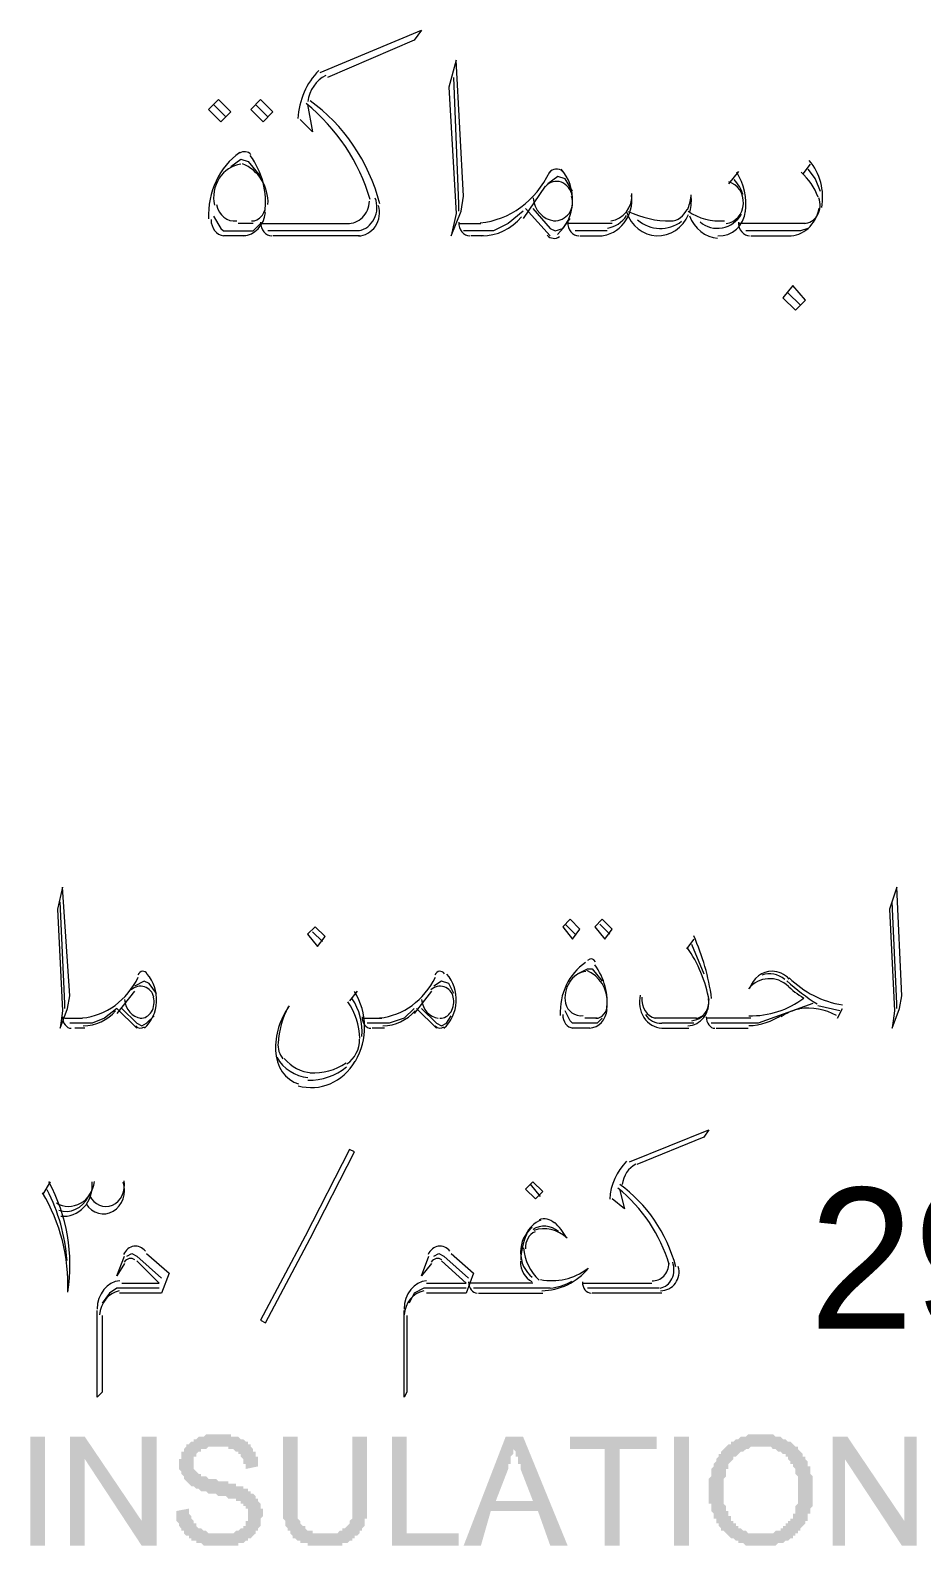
# Model space of a CAD drawing. Header units: inches. Extents: x -351 to 2582, y -266 to 144.
# Drawn here: x 232.289 to 232.91, y -50.674 to -49.619 of the extents above; entities that cross this region are included whole.
import ezdxf

# ---------------------------------------------------------------- set-up
doc = ezdxf.new("R2010")
doc.units = ezdxf.units.IN
doc.header["$MEASUREMENT"] = 0
doc.layers.add('PDF2_Geometry', color=7, linetype='Continuous')
doc.layers.add('WALL', color=7, linetype='Continuous')
doc.styles.add('XARAB', font='XARB.SHX', dxfattribs={"height": 0.2})

# ---------------------------------------------------------------- blocks, each defined once
blk = doc.blocks.new('A$C5888202B')
at = {"layer": 'PDF2_Geometry', "lineweight": -3}
for points in [[(2.0789, -2.5278), (2.0789, -2.4464), (2.09, -2.4464), (2.1325, -2.5093), (2.1325, -2.4464), (2.1436, -2.4464), (2.1436, -2.5278), (2.1325, -2.5278), (2.09, -2.4631), (2.09, -2.5278)], [(2.1584, -2.5019), (2.1677, -2.5001), (2.1677, -2.5019), (2.1677, -2.5038), (2.1695, -2.5056), (2.1695, -2.5075), (2.1714, -2.5093), (2.1714, -2.5112), (2.1732, -2.5112), (2.1732, -2.513), (2.1751, -2.5149), (2.1769, -2.5149), (2.1788, -2.5167), (2.1806, -2.5167), (2.1824, -2.5186), (2.1843, -2.5186), (2.1861, -2.5186), (2.188, -2.5186), (2.1898, -2.5186), (2.1917, -2.5186), (2.1935, -2.5186), (2.1954, -2.5186), (2.1972, -2.5186), (2.1991, -2.5186), (2.2009, -2.5186), (2.2028, -2.5167), (2.2046, -2.5167), (2.2065, -2.5149), (2.2083, -2.5149), (2.2083, -2.513), (2.2102, -2.513), (2.2102, -2.5112), (2.2102, -2.5093), (2.212, -2.5093), (2.212, -2.5075), (2.212, -2.5056), (2.212, -2.5038), (2.212, -2.5019), (2.212, -2.5001), (2.2102, -2.5001), (2.2102, -2.4982), (2.2083, -2.4982), (2.2083, -2.4964), (2.2065, -2.4964), (2.2065, -2.4945), (2.2046, -2.4945), (2.2028, -2.4945), (2.2028, -2.4927), (2.2009, -2.4927), (2.1991, -2.4927), (2.1972, -2.4927), (2.1954, -2.4908), (2.1935, -2.4908), (2.1917, -2.4908), (2.1898, -2.4908), (2.188, -2.489), (2.1861, -2.489), (2.1843, -2.489), (2.1824, -2.489), (2.1806, -2.4871), (2.1788, -2.4871), (2.1769, -2.4871), (2.1751, -2.4853), (2.1732, -2.4853), (2.1714, -2.4834), (2.1695, -2.4834), (2.1677, -2.4816), (2.1658, -2.4797), (2.164, -2.4779), (2.164, -2.476), (2.1621, -2.4742), (2.1621, -2.4723), (2.1603, -2.4705), (2.1603, -2.4686), (2.1603, -2.4668), (2.1603, -2.4649), (2.1603, -2.4631), (2.1621, -2.4631), (2.1621, -2.4612), (2.1621, -2.4594), (2.1621, -2.4575), (2.164, -2.4575), (2.164, -2.4557), (2.1658, -2.4538), (2.1658, -2.452), (2.1677, -2.452), (2.1695, -2.4501), (2.1714, -2.4501), (2.1714, -2.4483), (2.1732, -2.4483), (2.1751, -2.4464), (2.1769, -2.4464), (2.1788, -2.4464), (2.1806, -2.4446), (2.1824, -2.4446), (2.1843, -2.4446), (2.1861, -2.4446), (2.188, -2.4446), (2.1898, -2.4446), (2.1917, -2.4446), (2.1935, -2.4446), (2.1954, -2.4446), (2.1972, -2.4446), (2.1991, -2.4446), (2.1991, -2.4464), (2.2009, -2.4464), (2.2028, -2.4464), (2.2046, -2.4464), (2.2065, -2.4483), (2.2083, -2.4483), (2.2102, -2.4501), (2.212, -2.4501), (2.212, -2.452), (2.2139, -2.452), (2.2139, -2.4538), (2.2157, -2.4557), (2.2157, -2.4575), (2.2176, -2.4575), (2.2176, -2.4594), (2.2176, -2.4612), (2.2194, -2.4612), (2.2194, -2.4631), (2.2194, -2.4649), (2.2194, -2.4668), (2.2194, -2.4686), (2.2102, -2.4705), (2.2102, -2.4686), (2.2102, -2.4668), (2.2083, -2.4668), (2.2083, -2.4649), (2.2083, -2.4631), (2.2065, -2.4612), (2.2065, -2.4594), (2.2046, -2.4594), (2.2046, -2.4575), (2.2028, -2.4575), (2.2009, -2.4557), (2.1991, -2.4557), (2.1972, -2.4557), (2.1972, -2.4538), (2.1954, -2.4538), (2.1935, -2.4538), (2.1917, -2.4538), (2.1898, -2.4538), (2.188, -2.4538), (2.1861, -2.4538), (2.1843, -2.4538), (2.1824, -2.4538), (2.1806, -2.4557), (2.1788, -2.4557), (2.1769, -2.4557), (2.1769, -2.4575), (2.1751, -2.4575), (2.1732, -2.4594), (2.1732, -2.4612), (2.1714, -2.4612), (2.1714, -2.4631), (2.1714, -2.4649), (2.1714, -2.4668), (2.1714, -2.4686), (2.1714, -2.4705), (2.1732, -2.4723), (2.1751, -2.4742), (2.1769, -2.4742), (2.1769, -2.476), (2.1788, -2.476), (2.1806, -2.476), (2.1824, -2.4779), (2.1843, -2.4779), (2.1861, -2.4779), (2.188, -2.4779), (2.1898, -2.4797), (2.1917, -2.4797), (2.1935, -2.4797), (2.1954, -2.4797), (2.1972, -2.4797), (2.1972, -2.4816), (2.1991, -2.4816), (2.2009, -2.4816), (2.2028, -2.4816), (2.2028, -2.4834), (2.2046, -2.4834), (2.2065, -2.4834), (2.2083, -2.4834), (2.2083, -2.4853), (2.2102, -2.4853), (2.212, -2.4853), (2.212, -2.4871), (2.2139, -2.4871), (2.2139, -2.489), (2.2157, -2.489), (2.2176, -2.4908), (2.2176, -2.4927), (2.2194, -2.4927), (2.2194, -2.4945), (2.2213, -2.4964), (2.2213, -2.4982), (2.2213, -2.5001), (2.2231, -2.5001), (2.2231, -2.5019), (2.2231, -2.5038), (2.2231, -2.5056), (2.2213, -2.5075), (2.2213, -2.5093), (2.2213, -2.5112), (2.2213, -2.513), (2.2194, -2.5149), (2.2194, -2.5167), (2.2176, -2.5167), (2.2176, -2.5186), (2.2157, -2.5204), (2.2139, -2.5223), (2.212, -2.5223), (2.212, -2.5241), (2.2102, -2.5241), (2.2083, -2.5259), (2.2065, -2.5259), (2.2046, -2.5259), (2.2046, -2.5278), (2.2028, -2.5278), (2.2009, -2.5278), (2.1991, -2.5278), (2.1972, -2.5278), (2.1954, -2.5278), (2.1935, -2.5278), (2.1917, -2.5278), (2.1898, -2.5278), (2.188, -2.5278), (2.1861, -2.5278), (2.1843, -2.5278), (2.1824, -2.5278), (2.1806, -2.5278), (2.1788, -2.5278), (2.1769, -2.5259), (2.1751, -2.5259), (2.1732, -2.5259), (2.1732, -2.5241), (2.1714, -2.5241), (2.1695, -2.5241), (2.1695, -2.5223), (2.1677, -2.5223), (2.1677, -2.5204), (2.1658, -2.5204), (2.164, -2.5186), (2.164, -2.5167), (2.1621, -2.5167), (2.1621, -2.5149), (2.1603, -2.513), (2.1603, -2.5112), (2.1584, -2.5093), (2.1584, -2.5075), (2.1584, -2.5056), (2.1584, -2.5038), (2.1584, -2.5019)], [(2.2897, -2.4464), (2.3008, -2.4464), (2.3008, -2.4927), (2.3008, -2.4945), (2.3008, -2.4964), (2.3008, -2.4982), (2.3008, -2.5001), (2.3008, -2.5019), (2.3008, -2.5038), (2.3008, -2.5056), (2.3008, -2.5075), (2.2989, -2.5075), (2.2989, -2.5093), (2.2989, -2.5112), (2.2989, -2.513), (2.2971, -2.5149), (2.2971, -2.5167), (2.2952, -2.5167), (2.2952, -2.5186), (2.2934, -2.5204), (2.2915, -2.5204), (2.2915, -2.5223), (2.2897, -2.5223), (2.2897, -2.5241), (2.2878, -2.5241), (2.286, -2.5259), (2.2841, -2.5259), (2.2823, -2.5259), (2.2823, -2.5278), (2.2804, -2.5278), (2.2786, -2.5278), (2.2767, -2.5278), (2.2749, -2.5278), (2.273, -2.5278), (2.2712, -2.5278), (2.2694, -2.5278), (2.2675, -2.5278), (2.2657, -2.5278), (2.2638, -2.5278), (2.262, -2.5278), (2.2601, -2.5278), (2.2583, -2.5278), (2.2564, -2.5278), (2.2564, -2.5259), (2.2546, -2.5259), (2.2527, -2.5259), (2.2509, -2.5259), (2.2509, -2.5241), (2.249, -2.5241), (2.2472, -2.5223), (2.2453, -2.5223), (2.2453, -2.5204), (2.2435, -2.5186), (2.2435, -2.5167), (2.2416, -2.5167), (2.2416, -2.5149), (2.2398, -2.513), (2.2398, -2.5112), (2.2398, -2.5093), (2.2379, -2.5075), (2.2379, -2.5056), (2.2379, -2.5038), (2.2379, -2.5019), (2.2379, -2.5001), (2.2379, -2.4982), (2.2379, -2.4964), (2.2379, -2.4945), (2.2379, -2.4927), (2.2379, -2.4464), (2.249, -2.4464), (2.249, -2.4927), (2.249, -2.4945), (2.249, -2.4964), (2.249, -2.4982), (2.249, -2.5001), (2.249, -2.5019), (2.249, -2.5038), (2.249, -2.5056), (2.249, -2.5075), (2.2509, -2.5093), (2.2509, -2.5112), (2.2527, -2.513), (2.2546, -2.513), (2.2546, -2.5149), (2.2564, -2.5167), (2.2583, -2.5167), (2.2601, -2.5167), (2.2601, -2.5186), (2.262, -2.5186), (2.2638, -2.5186), (2.2657, -2.5186), (2.2675, -2.5186), (2.2694, -2.5186), (2.2712, -2.5186), (2.273, -2.5186), (2.2749, -2.5186), (2.2767, -2.5186), (2.2786, -2.5186), (2.2804, -2.5167), (2.2823, -2.5167), (2.2823, -2.5149), (2.2841, -2.5149), (2.286, -2.513), (2.2878, -2.5112), (2.2878, -2.5093), (2.2897, -2.5075), (2.2897, -2.5056), (2.2897, -2.5038), (2.2897, -2.5019), (2.2897, -2.5001), (2.2897, -2.4982), (2.2897, -2.4964), (2.2897, -2.4945), (2.2897, -2.4927)], [(2.3193, -2.5278), (2.3193, -2.4464), (2.3304, -2.4464), (2.3304, -2.5186), (2.3692, -2.5186), (2.3692, -2.5278)], [(2.4783, -2.5278), (2.4783, -2.4557), (2.4524, -2.4557), (2.4524, -2.4464), (2.5171, -2.4464), (2.5171, -2.4557), (2.4894, -2.4557), (2.4894, -2.5278)], [(2.6484, -2.5278), (2.6484, -2.4464), (2.6595, -2.4464), (2.702, -2.5093), (2.702, -2.4464), (2.7113, -2.4464), (2.7113, -2.5278), (2.7002, -2.5278), (2.6576, -2.4631), (2.6576, -2.5278)]]:
    blk.add_hatch(color=256, dxfattribs=at).paths.add_polyline_path(points)
h = blk.add_hatch(color=256, dxfattribs=at)
h.paths.add_polyline_path([(2.3729, -2.5278), (2.4043, -2.4464), (2.4173, -2.4464), (2.4506, -2.5278), (2.4376, -2.5278), (2.4284, -2.5019), (2.3932, -2.5019), (2.3858, -2.5278)], flags=0)
h.paths.add_polyline_path([(2.3969, -2.4945), (2.4247, -2.4945), (2.4154, -2.4705), (2.4154, -2.4686), (2.4154, -2.4668), (2.4136, -2.4668), (2.4136, -2.4649), (2.4136, -2.4631), (2.4136, -2.4612), (2.4117, -2.4612), (2.4117, -2.4594), (2.4117, -2.4575), (2.4099, -2.4557), (2.4099, -2.4538), (2.4099, -2.4557), (2.4099, -2.4575), (2.4099, -2.4594), (2.408, -2.4612), (2.408, -2.4631), (2.408, -2.4649), (2.408, -2.4668), (2.4062, -2.4668), (2.4062, -2.4686), (2.4062, -2.4705)], flags=0)
h = blk.add_hatch(color=256, dxfattribs=at)
h.paths.add_polyline_path([(2.5559, -2.4871), (2.5559, -2.4853), (2.5559, -2.4834), (2.5559, -2.4816), (2.5559, -2.4797), (2.5559, -2.4779), (2.5578, -2.476), (2.5578, -2.4742), (2.5578, -2.4723), (2.5578, -2.4705), (2.5596, -2.4686), (2.5596, -2.4668), (2.5615, -2.4649), (2.5615, -2.4631), (2.5633, -2.4612), (2.5633, -2.4594), (2.5652, -2.4594), (2.5652, -2.4575), (2.567, -2.4557), (2.5689, -2.4538), (2.5707, -2.452), (2.5726, -2.452), (2.5726, -2.4501), (2.5744, -2.4501), (2.5763, -2.4483), (2.5781, -2.4483), (2.58, -2.4464), (2.5818, -2.4464), (2.5837, -2.4464), (2.5855, -2.4446), (2.5874, -2.4446), (2.5892, -2.4446), (2.5911, -2.4446), (2.5929, -2.4446), (2.5948, -2.4446), (2.5966, -2.4446), (2.5985, -2.4446), (2.6003, -2.4446), (2.6022, -2.4446), (2.604, -2.4446), (2.6059, -2.4464), (2.6077, -2.4464), (2.6096, -2.4464), (2.6114, -2.4483), (2.6133, -2.4483), (2.6151, -2.4501), (2.617, -2.4501), (2.6188, -2.452), (2.6207, -2.4538), (2.6225, -2.4538), (2.6225, -2.4557), (2.6244, -2.4575), (2.6262, -2.4594), (2.6262, -2.4612), (2.6281, -2.4612), (2.6281, -2.4631), (2.6299, -2.4649), (2.6299, -2.4668), (2.6299, -2.4686), (2.6318, -2.4686), (2.6318, -2.4705), (2.6318, -2.4723), (2.6318, -2.4742), (2.6336, -2.476), (2.6336, -2.4779), (2.6336, -2.4797), (2.6336, -2.4816), (2.6336, -2.4834), (2.6336, -2.4853), (2.6336, -2.4871), (2.6336, -2.489), (2.6336, -2.4908), (2.6336, -2.4927), (2.6336, -2.4945), (2.6336, -2.4964), (2.6336, -2.4982), (2.6318, -2.5001), (2.6318, -2.5019), (2.6318, -2.5038), (2.6299, -2.5038), (2.6299, -2.5056), (2.6299, -2.5075), (2.6299, -2.5093), (2.6281, -2.5093), (2.6281, -2.5112), (2.6262, -2.513), (2.6244, -2.5149), (2.6244, -2.5167), (2.6225, -2.5167), (2.6225, -2.5186), (2.6207, -2.5186), (2.6207, -2.5204), (2.6188, -2.5204), (2.6188, -2.5223), (2.617, -2.5223), (2.6151, -2.5241), (2.6133, -2.5241), (2.6114, -2.5259), (2.6096, -2.5259), (2.6077, -2.5259), (2.6059, -2.5278), (2.604, -2.5278), (2.6022, -2.5278), (2.6003, -2.5278), (2.5985, -2.5278), (2.5966, -2.5278), (2.5948, -2.5278), (2.5929, -2.5278), (2.5911, -2.5278), (2.5892, -2.5278), (2.5874, -2.5278), (2.5855, -2.5278), (2.5837, -2.5278), (2.5818, -2.5259), (2.58, -2.5259), (2.5781, -2.5259), (2.5781, -2.5241), (2.5763, -2.5241), (2.5744, -2.5223), (2.5726, -2.5223), (2.5707, -2.5204), (2.5689, -2.5186), (2.567, -2.5167), (2.5652, -2.5167), (2.5652, -2.5149), (2.5633, -2.513), (2.5633, -2.5112), (2.5615, -2.5112), (2.5615, -2.5093), (2.5615, -2.5075), (2.5596, -2.5075), (2.5596, -2.5056), (2.5596, -2.5038), (2.5578, -2.5019), (2.5578, -2.5001), (2.5578, -2.4982), (2.5578, -2.4964), (2.5559, -2.4964), (2.5559, -2.4945), (2.5559, -2.4927), (2.5559, -2.4908), (2.5559, -2.489)], flags=0)
h.paths.add_polyline_path([(2.567, -2.4871), (2.567, -2.489), (2.567, -2.4908), (2.567, -2.4927), (2.567, -2.4945), (2.567, -2.4964), (2.5689, -2.4982), (2.5689, -2.5001), (2.5689, -2.5019), (2.5707, -2.5019), (2.5707, -2.5038), (2.5707, -2.5056), (2.5726, -2.5056), (2.5726, -2.5075), (2.5726, -2.5093), (2.5744, -2.5093), (2.5744, -2.5112), (2.5763, -2.5112), (2.5763, -2.513), (2.5781, -2.513), (2.5781, -2.5149), (2.58, -2.5149), (2.5818, -2.5167), (2.5837, -2.5167), (2.5855, -2.5186), (2.5874, -2.5186), (2.5892, -2.5186), (2.5911, -2.5186), (2.5929, -2.5186), (2.5948, -2.5186), (2.5966, -2.5186), (2.5985, -2.5186), (2.6003, -2.5186), (2.6022, -2.5186), (2.604, -2.5186), (2.6059, -2.5167), (2.6077, -2.5167), (2.6096, -2.5167), (2.6096, -2.5149), (2.6114, -2.5149), (2.6114, -2.513), (2.6133, -2.513), (2.6133, -2.5112), (2.6151, -2.5112), (2.6151, -2.5093), (2.617, -2.5093), (2.617, -2.5075), (2.6188, -2.5075), (2.6188, -2.5056), (2.6188, -2.5038), (2.6207, -2.5038), (2.6207, -2.5019), (2.6207, -2.5001), (2.6207, -2.4982), (2.6225, -2.4964), (2.6225, -2.4945), (2.6225, -2.4927), (2.6225, -2.4908), (2.6225, -2.489), (2.6225, -2.4871), (2.6225, -2.4853), (2.6225, -2.4834), (2.6225, -2.4816), (2.6225, -2.4797), (2.6225, -2.4779), (2.6225, -2.476), (2.6207, -2.4742), (2.6207, -2.4723), (2.6207, -2.4705), (2.6188, -2.4686), (2.6188, -2.4668), (2.617, -2.4668), (2.617, -2.4649), (2.6151, -2.4631), (2.6151, -2.4612), (2.6133, -2.4612), (2.6133, -2.4594), (2.6114, -2.4594), (2.6096, -2.4575), (2.6077, -2.4575), (2.6059, -2.4557), (2.604, -2.4557), (2.6022, -2.4538), (2.6003, -2.4538), (2.5985, -2.4538), (2.5966, -2.4538), (2.5948, -2.4538), (2.5929, -2.4538), (2.5911, -2.4538), (2.5892, -2.4538), (2.5874, -2.4538), (2.5855, -2.4557), (2.5837, -2.4557), (2.5818, -2.4575), (2.58, -2.4575), (2.5781, -2.4594), (2.5763, -2.4612), (2.5744, -2.4612), (2.5744, -2.4631), (2.5726, -2.4649), (2.5707, -2.4668), (2.5707, -2.4686), (2.5707, -2.4705), (2.5689, -2.4705), (2.5689, -2.4723), (2.5689, -2.4742), (2.5689, -2.476), (2.567, -2.4779), (2.567, -2.4797), (2.567, -2.4816), (2.567, -2.4834), (2.567, -2.4853), (2.567, -2.4871)], flags=0)
at = {"layer": 'PDF2_Geometry', "lineweight": 18}
for p, q in [((2.2657, -1.4277), (2.3415, -1.3962)), ((2.3415, -1.3962), (2.3359, -1.4036)), ((2.3359, -1.4036), (2.2712, -1.4314)), ((2.3673, -1.4184), (2.3618, -1.4387)), ((2.3729, -1.5201), (2.3673, -1.4184)), ((2.3692, -1.5257), (2.3655, -1.4314)), ((2.1898, -1.448), (2.1824, -1.4554)), ((2.1991, -1.4572), (2.1898, -1.448)), ((2.2213, -1.448), (2.2139, -1.4554)), ((2.2305, -1.4572), (2.2213, -1.448)), ((2.3618, -1.4387), (2.3673, -1.533)), ((2.1824, -1.4554), (2.1917, -1.4646)), ((2.1954, -1.4609), (2.1861, -1.4517)), ((2.1917, -1.4646), (2.1991, -1.4572)), ((2.2139, -1.4554), (2.2231, -1.4646)), ((2.2268, -1.4609), (2.2176, -1.4517)), ((2.2231, -1.4646), (2.2305, -1.4572)), ((2.2564, -1.4517), (2.2601, -1.472)), ((2.2601, -1.472), (2.2509, -1.4628)), ((2.1991, -1.4979), (2.2065, -1.4924)), ((2.2065, -1.4924), (2.212, -1.4942)), ((2.212, -1.4942), (2.2213, -1.5053)), ((2.5781, -1.5016), (2.5707, -1.5109)), ((2.6318, -1.4961), (2.6262, -1.5035)), ((2.6299, -1.4998), (2.6354, -1.5072)), ((2.4339, -1.5127), (2.4173, -1.5367)), ((2.4432, -1.5053), (2.4358, -1.5109)), ((2.4487, -1.5072), (2.4432, -1.5053)), ((2.4542, -1.5164), (2.4487, -1.5072)), ((2.6354, -1.5072), (2.6391, -1.5164)), ((2.3692, -1.5312), (2.3692, -1.5257)), ((2.371, -1.5312), (2.3729, -1.5201)), ((2.1861, -1.5349), (2.1917, -1.5441)), ((2.3636, -1.5497), (2.371, -1.5312)), ((2.3673, -1.533), (2.3636, -1.5497)), ((2.4173, -1.5312), (2.4062, -1.5404)), ((2.4376, -1.5497), (2.4191, -1.5293)), ((2.4247, -1.5293), (2.4376, -1.5441)), ((2.4469, -1.5441), (2.4524, -1.5367)), ((2.1917, -1.5441), (2.1935, -1.546)), ((2.1935, -1.546), (2.2157, -1.546)), ((2.2102, -1.5497), (2.1935, -1.5497)), ((2.2157, -1.5404), (2.2046, -1.5404)), ((2.2157, -1.546), (2.2213, -1.5404)), ((2.2213, -1.5404), (2.2878, -1.5404)), ((2.2952, -1.546), (2.2268, -1.546)), ((2.2952, -1.5497), (2.2305, -1.5497)), ((2.3692, -1.5404), (2.3858, -1.5404)), ((2.3951, -1.546), (2.3729, -1.546)), ((2.3877, -1.5497), (2.3784, -1.5497)), ((2.4062, -1.5404), (2.3951, -1.546)), ((2.4376, -1.5441), (2.4413, -1.546)), ((2.4413, -1.546), (2.4469, -1.5441)), ((2.4838, -1.5404), (2.4506, -1.5404)), ((2.4801, -1.546), (2.4561, -1.546)), ((2.4598, -1.5497), (2.4764, -1.5497)), ((2.6281, -1.5404), (2.5781, -1.5404)), ((2.6244, -1.546), (2.5837, -1.546)), ((2.5874, -1.5497), (2.617, -1.5497)), ((2.6299, -1.5441), (2.6244, -1.546)), ((2.6188, -1.5867), (2.6114, -1.5959)), ((2.6244, -1.6015), (2.6151, -1.5922)), ((2.6281, -1.5978), (2.6188, -1.5867)), ((2.6114, -1.5959), (2.6207, -1.6052)), ((2.6207, -1.6052), (2.6281, -1.5978)), ((2.0734, -2.036), (2.0697, -2.0526)), ((2.0789, -2.1173), (2.0734, -2.036)), ((2.6965, -2.036), (2.6909, -2.0526)), ((2.7002, -2.1173), (2.6965, -2.036)), ((2.0752, -2.1229), (2.0715, -2.0471)), ((2.6965, -2.1229), (2.6928, -2.0471)), ((2.0697, -2.0526), (2.0734, -2.1284)), ((2.6909, -2.0526), (2.6946, -2.1284)), ((2.262, -2.0656), (2.2564, -2.0711)), ((2.2675, -2.0766), (2.2601, -2.0693)), ((2.2694, -2.0729), (2.262, -2.0656)), ((2.4524, -2.06), (2.4469, -2.0656)), ((2.4469, -2.0656), (2.4542, -2.0748)), ((2.4561, -2.0711), (2.4487, -2.0637)), ((2.4598, -2.0674), (2.4524, -2.06)), ((2.4542, -2.0748), (2.4598, -2.0674)), ((2.4764, -2.06), (2.4709, -2.0656)), ((2.4709, -2.0656), (2.4783, -2.0748)), ((2.482, -2.0711), (2.4746, -2.0637)), ((2.4838, -2.0674), (2.4764, -2.06)), ((2.4783, -2.0748), (2.4838, -2.0674)), ((2.2564, -2.0711), (2.2638, -2.0803)), ((2.2638, -2.0803), (2.2694, -2.0729)), ((2.5448, -2.0748), (2.5393, -2.0822)), ((2.543, -2.0785), (2.5522, -2.1007)), ((2.4579, -2.1007), (2.4653, -2.097)), ((2.4653, -2.097), (2.469, -2.097)), ((2.469, -2.097), (2.4764, -2.1062)), ((2.127, -2.1136), (2.114, -2.1303)), ((2.1344, -2.1062), (2.127, -2.1099)), ((2.1381, -2.1081), (2.1344, -2.1062)), ((2.1436, -2.1155), (2.1381, -2.1081)), ((2.2934, -2.1136), (2.2878, -2.121)), ((2.3489, -2.1136), (2.3359, -2.1303)), ((2.3563, -2.1062), (2.3507, -2.1099)), ((2.3618, -2.1081), (2.3563, -2.1062)), ((2.3655, -2.1155), (2.3618, -2.1081)), ((2.0715, -2.1414), (2.0771, -2.1266)), ((2.0752, -2.1266), (2.0752, -2.1229)), ((2.0771, -2.1266), (2.0789, -2.1173)), ((2.114, -2.1266), (2.1048, -2.134)), ((2.1288, -2.1414), (2.114, -2.1266)), ((2.1177, -2.1266), (2.1288, -2.1377)), ((2.3359, -2.1266), (2.3285, -2.134)), ((2.3526, -2.1414), (2.3378, -2.1266)), ((2.3415, -2.1266), (2.3526, -2.1377)), ((2.6336, -2.1229), (2.5929, -2.1377)), ((2.6539, -2.1284), (2.6373, -2.1247)), ((2.6521, -2.134), (2.6558, -2.1266)), ((2.6928, -2.1414), (2.6983, -2.1266)), ((2.6965, -2.1266), (2.6965, -2.1229)), ((2.6983, -2.1266), (2.7002, -2.1173)), ((2.0734, -2.1284), (2.0715, -2.1414)), ((2.0752, -2.134), (2.0882, -2.134)), ((2.0955, -2.1377), (2.0789, -2.1377)), ((2.1048, -2.134), (2.0955, -2.1377)), ((2.1288, -2.1377), (2.1325, -2.1395)), ((2.1325, -2.1395), (2.1362, -2.1377)), ((2.1362, -2.1377), (2.1418, -2.1321)), ((2.2971, -2.134), (2.3119, -2.134)), ((2.3174, -2.1377), (2.3008, -2.1377)), ((2.3285, -2.134), (2.3174, -2.1377)), ((2.3526, -2.1377), (2.3563, -2.1395)), ((2.3563, -2.1395), (2.36, -2.1377)), ((2.36, -2.1377), (2.3636, -2.1321)), ((2.4524, -2.1358), (2.4487, -2.1284)), ((2.4542, -2.1377), (2.4524, -2.1358)), ((2.4727, -2.1377), (2.4542, -2.1377)), ((2.4727, -2.134), (2.4635, -2.134)), ((2.4764, -2.134), (2.4727, -2.1377)), ((2.5467, -2.134), (2.5153, -2.134)), ((2.5448, -2.1377), (2.5208, -2.1377)), ((2.5874, -2.134), (2.5541, -2.134)), ((2.5929, -2.1377), (2.5578, -2.1377)), ((2.6946, -2.1284), (2.6928, -2.1414)), ((2.09, -2.1414), (2.0826, -2.1414)), ((2.3137, -2.1414), (2.3045, -2.1414)), ((2.4672, -2.1414), (2.4542, -2.1414)), ((2.5208, -2.1414), (2.5412, -2.1414)), ((2.5615, -2.1414), (2.5855, -2.1414)), ((2.4968, -2.2412), (2.5559, -2.2172)), ((2.5559, -2.2172), (2.5522, -2.2227)), ((2.5522, -2.2227), (2.5023, -2.2431)), ((2.2878, -2.232), (2.2546, -2.2967)), ((2.2583, -2.2985), (2.2915, -2.2338)), ((2.2915, -2.2338), (2.2878, -2.232)), ((2.0641, -2.256), (2.0586, -2.2652)), ((2.4247, -2.256), (2.4191, -2.2615)), ((2.4191, -2.2615), (2.4265, -2.2689)), ((2.4302, -2.2671), (2.4228, -2.2578)), ((2.4321, -2.2634), (2.4247, -2.256)), ((2.4894, -2.2615), (2.4931, -2.2763)), ((2.4265, -2.2689), (2.4321, -2.2634)), ((2.4931, -2.2763), (2.4838, -2.2689)), ((2.2546, -2.2967), (2.2213, -2.3595)), ((2.225, -2.3614), (2.2583, -2.2985)), ((2.114, -2.3263), (2.1196, -2.3115)), ((2.1196, -2.317), (2.114, -2.3263)), ((2.1214, -2.3115), (2.1251, -2.3096)), ((2.1251, -2.3096), (2.1288, -2.3115)), ((2.1288, -2.3115), (2.1473, -2.3281)), ((2.1455, -2.3318), (2.1288, -2.3152)), ((2.1362, -2.3096), (2.1529, -2.3244)), ((2.3415, -2.3263), (2.347, -2.3115)), ((2.3489, -2.317), (2.3415, -2.3263)), ((2.3507, -2.3115), (2.3544, -2.3096)), ((2.3544, -2.3096), (2.3581, -2.3115)), ((2.3747, -2.3318), (2.3563, -2.3152)), ((2.3581, -2.3115), (2.3766, -2.3281)), ((2.3636, -2.3096), (2.3803, -2.3244)), ((2.1529, -2.3244), (2.1473, -2.3392)), ((2.3803, -2.3244), (2.3747, -2.3392)), ((2.1085, -2.3392), (2.1029, -2.3466)), ((2.114, -2.3355), (2.1085, -2.3392)), ((2.1455, -2.3355), (2.114, -2.3355)), ((2.1473, -2.3392), (2.1159, -2.3392)), ((2.1177, -2.3318), (2.1455, -2.3318)), ((2.3359, -2.3392), (2.3322, -2.3466)), ((2.3433, -2.3355), (2.3359, -2.3392)), ((2.3747, -2.3355), (2.3433, -2.3355)), ((2.3452, -2.3318), (2.3747, -2.3318)), ((2.3747, -2.3392), (2.3452, -2.3392)), ((2.4247, -2.3318), (2.3766, -2.3318)), ((2.4376, -2.3355), (2.3803, -2.3355)), ((2.384, -2.3392), (2.4321, -2.3392)), ((2.4616, -2.3318), (2.5134, -2.3318)), ((2.519, -2.3355), (2.4653, -2.3355)), ((2.5208, -2.3392), (2.469, -2.3392)), ((2.0992, -2.4169), (2.0992, -2.3521)), ((2.3285, -2.4169), (2.3285, -2.3521)), ((2.1029, -2.3558), (2.1029, -2.4132)), ((2.2213, -2.3595), (2.225, -2.3614)), ((2.3304, -2.3558), (2.3304, -2.4132)), ((2.1029, -2.4132), (2.0992, -2.4169)), ((2.3304, -2.4132), (2.3285, -2.4169))]:
    blk.add_line(p, q, dxfattribs=at)
for centre, radius, start, end in [((2.1641, -1.5635), 0.1449, 16.4225, 50.9849), ((2.2093, -1.4933), 0.00645, 42.0856, 125.2614), ((2.1661, -1.5246), 0.0589, 352.4613, 36.3576), ((2.4422, -1.5063), 0.00653, 45.4809, 144.6952), ((2.537, -1.5265), 0.0467, 353.4697, 31.4365), ((2.5938, -1.5372), 0.0468, 20.5858, 48.2899), ((2.2127, -1.521), 0.0265, 147.3698, 192.5781), ((2.5509, -1.5297), 0.0326, 19.5827, 42.373), ((2.2888, -1.5284), 0.0194, 333.483, 20.9481), ((2.2908, -1.5321), 0.0193, 327.1524, 15.4472), ((2.4404, -1.5247), 0.0139, 268.7483, 18.5985), ((2.4704, -1.5229), 0.0282, 322.602, 7.4146), ((2.5057, -1.5157), 0.0373, 336.8695, 353.2162), ((2.5085, -1.5229), 0.0345, 345.5614, 6.194), ((2.6234, -1.5266), 0.0157, 330.6689, 19.7635), ((2.5274, -1.4652), 0.0734, 244.5203, 270.3098), ((2.5643, -1.496), 0.0426, 236.1926, 274.5592), ((2.4404, -1.5451), 0.00648, 219.2221, 308.149), ((2.5624, -1.5241), 0.02, 229.5493, 280.6195), ((2.4593, -2.1374), 0.0983, 9.8625, 35.0001), ((2.3913, -2.1416), 0.1683, 7.6793, 24.2594), ((2.4338, -2.1219), 0.0463, 352.3793, 36.9512), ((2.667, -2.0527), 0.0721, 224.9943, 261.0691), ((2.1316, -2.1201), 0.0101, 11.1174, 133.5596), ((2.2484, -2.1405), 0.0506, 329.6814, 31.5818), ((2.3553, -2.1201), 0.0101, 11.1174, 133.5596), ((2.4696, -2.1185), 0.021, 147.368, 191.688), ((2.7309, -1.9755), 0.1751, 228.2268, 237.5731), ((2.6637, -2.0589), 0.0704, 225.5468, 238.4326), ((2.2874, -2.1568), 0.055, 144.3864, 181.7835), ((2.3043, -2.1569), 0.07, 153.2087, 176.6017), ((2.2473, -2.1495), 0.048, 0.4043, 35.4925), ((2.2526, -2.144), 0.0445, 355.5488, 33.6222), ((2.4607, -2.1201), 0.012, 192.5265, 277.0698), ((2.5253, -2.1219), 0.0211, 165.9035, 212.7511), ((2.5421, -2.1219), 0.0139, 274.6286, 337.9182), ((2.5369, -2.122), 0.0191, 323.5916, 8.1941), ((2.5877, -2.0674), 0.0647, 268.472, 307.3081), ((2.6295, -2.1599), 0.0333, 100.0889, 125.9163), ((2.6305, -2.1677), 0.0413, 59.7891, 99.6013), ((2.0889, -2.1079), 0.0316, 269.9686, 319.6652), ((2.3126, -2.1079), 0.0316, 269.9686, 319.6652), ((2.5844, -2.093), 0.0465, 271.8746, 304.2464), ((2.1316, -2.1367), 0.00462, 219.1262, 308.4457), ((2.3553, -2.1367), 0.00462, 219.1262, 308.4457), ((2.2571, -2.1346), 0.0456, 269.4304, 308.4302), ((2.2609, -2.1313), 0.0434, 266.4918, 303.8915), ((2.5253, -2.2712), 0.0433, 135.1224, 177.126), ((1.9398, -2.3248), 0.1373, 4.1888, 27.1807), ((1.9493, -2.3179), 0.1296, 350.9046, 28.4461), ((2.4159, -2.3507), 0.1153, 16.5535, 51.2117), ((1.9429, -2.3331), 0.1345, 357.7598, 30.7965), ((2.078, -2.2565), 0.0179, 238.9816, 299.6153), ((2.4659, -2.316), 0.0504, 155.8763, 178.2803), ((2.4074, -2.3208), 0.0481, 28.5023, 45.9904), ((2.5199, -2.3235), 0.0139, 270.0476, 17.0374), ((2.5142, -2.3216), 0.0158, 334.3963, 20.2737), ((2.4385, -2.285), 0.0449, 259.4785, 306.6212), ((2.4322, -2.2906), 0.0452, 276.8814, 298.57)]:
    blk.add_arc(centre, radius, start, end, dxfattribs=at)
for points in [[(2.2647, -1.4263), (2.2555, -1.4355), (2.2499, -1.4484), (2.2491, -1.4622)], [(2.2699, -1.4299), (2.2627, -1.4335), (2.2576, -1.4409), (2.2566, -1.4495)], [(2.3104, -1.5258), (2.3019, -1.4939), (2.2833, -1.4666), (2.2582, -1.4489)], [(2.2057, -1.4875), (2.1904, -1.4981), (2.1815, -1.5171), (2.1825, -1.5371)], [(2.6403, -1.5286), (2.6426, -1.5159), (2.6391, -1.5028), (2.631, -1.4935)], [(2.2066, -1.4962), (2.2, -1.4971), (2.1941, -1.5009), (2.1903, -1.5067)], [(2.2268, -1.5263), (2.2274, -1.5128), (2.2197, -1.5005), (2.2078, -1.496)], [(2.3853, -1.5401), (2.4072, -1.5379), (2.4267, -1.5236), (2.4372, -1.502)], [(2.4542, -1.5249), (2.4547, -1.5155), (2.4516, -1.5064), (2.4457, -1.4998)], [(2.4459, -1.5097), (2.4417, -1.5081), (2.4371, -1.5093), (2.434, -1.5128)], [(2.454, -1.5202), (2.4532, -1.5152), (2.4501, -1.5112), (2.4459, -1.5097)], [(2.5818, -1.5258), (2.5823, -1.518), (2.5776, -1.511), (2.5709, -1.5094)], [(2.1883, -1.5263), (2.1899, -1.5342), (2.1965, -1.5395), (2.2035, -1.5385)], [(2.222, -1.5351), (2.224, -1.5328), (2.225, -1.5296), (2.225, -1.5264)], [(2.2974, -1.536), (2.3005, -1.5329), (2.3024, -1.5285), (2.3026, -1.5238)], [(2.4248, -1.5212), (2.4256, -1.5303), (2.4322, -1.5375), (2.4404, -1.5385)], [(2.443, -1.5486), (2.4496, -1.5429), (2.4537, -1.5343), (2.4542, -1.5249)], [(2.4829, -1.5385), (2.4922, -1.5374), (2.4991, -1.5284), (2.4986, -1.518)], [(2.569, -1.5404), (2.5759, -1.5398), (2.5813, -1.5336), (2.5818, -1.5258)], [(2.1843, -1.5376), (2.1843, -1.5439), (2.1883, -1.5492), (2.1937, -1.5497)], [(2.2083, -1.5497), (2.2169, -1.5492), (2.224, -1.5418), (2.2249, -1.5323)], [(2.2146, -1.5386), (2.2174, -1.5386), (2.22, -1.5374), (2.222, -1.5351)], [(2.2859, -1.5404), (2.2901, -1.5407), (2.2942, -1.5391), (2.2974, -1.536)], [(2.2946, -1.5458), (2.2995, -1.5451), (2.3037, -1.5418), (2.3061, -1.5371)], [(2.3865, -1.5497), (2.3978, -1.5498), (2.4085, -1.5446), (2.4161, -1.5355)], [(2.4803, -1.5439), (2.486, -1.5431), (2.4912, -1.5397), (2.4946, -1.5346)], [(2.4945, -1.5318), (2.4979, -1.5422), (2.5068, -1.5492), (2.517, -1.5497)], [(2.5028, -1.5378), (2.5125, -1.5459), (2.5256, -1.5463), (2.5357, -1.5388)], [(2.517, -1.5497), (2.5272, -1.5501), (2.5367, -1.5438), (2.5408, -1.5338)], [(2.5275, -1.5386), (2.5328, -1.5385), (2.5375, -1.535), (2.5398, -1.5297)], [(2.5415, -1.5347), (2.5453, -1.5443), (2.5534, -1.5507), (2.5625, -1.5515)], [(2.5628, -1.5496), (2.5732, -1.5505), (2.5823, -1.5422), (2.5835, -1.5309)], [(2.5661, -1.5438), (2.572, -1.5427), (2.5772, -1.5389), (2.5804, -1.5334)], [(2.6154, -1.5497), (2.6264, -1.55), (2.636, -1.5414), (2.6385, -1.5291)], [(2.6271, -1.5404), (2.6311, -1.5404), (2.6349, -1.5381), (2.6371, -1.5343)], [(2.2213, -1.5395), (2.2213, -1.5422), (2.2221, -1.5448), (2.2237, -1.5467)], [(2.2237, -1.5467), (2.2253, -1.5486), (2.2274, -1.5497), (2.2296, -1.5497)], [(2.2943, -1.5497), (2.2993, -1.5497), (2.304, -1.547), (2.307, -1.5426)], [(2.3692, -1.5395), (2.3692, -1.5422), (2.3701, -1.5448), (2.3716, -1.5467)], [(2.3716, -1.5467), (2.3732, -1.5486), (2.3753, -1.5497), (2.3776, -1.5497)], [(2.4506, -1.5395), (2.4505, -1.5422), (2.4514, -1.5448), (2.453, -1.5467)], [(2.453, -1.5467), (2.4546, -1.5486), (2.4567, -1.5497), (2.4589, -1.5497)], [(2.4748, -1.5497), (2.4818, -1.5493), (2.4883, -1.5458), (2.4928, -1.54)], [(2.5781, -1.5395), (2.5781, -1.5422), (2.579, -1.5448), (2.5806, -1.5467)], [(2.5806, -1.5467), (2.5821, -1.5486), (2.5843, -1.5497), (2.5865, -1.5497)], [(2.4639, -2.0924), (2.4515, -2.1007), (2.4442, -2.1159), (2.4451, -2.1318)], [(2.4715, -2.0917), (2.47, -2.0893), (2.4674, -2.0889), (2.4655, -2.0908)], [(2.0883, -2.1337), (2.1059, -2.132), (2.1216, -2.1205), (2.1299, -2.1033)], [(2.133, -2.0989), (2.1317, -2.099), (2.1304, -2.1), (2.1297, -2.1016)], [(2.1367, -2.1007), (2.1357, -2.0994), (2.1344, -2.0987), (2.133, -2.0989)], [(2.1436, -2.1218), (2.144, -2.114), (2.1415, -2.1064), (2.1367, -2.101)], [(2.3102, -2.1337), (2.3278, -2.132), (2.3434, -2.1205), (2.3518, -2.1033)], [(2.3549, -2.0989), (2.3536, -2.099), (2.3523, -2.1), (2.3515, -2.1016)], [(2.3586, -2.1007), (2.3576, -2.0994), (2.3563, -2.0987), (2.3549, -2.0989)], [(2.3673, -2.1218), (2.3677, -2.114), (2.3652, -2.1064), (2.3604, -2.101)], [(2.4642, -2.099), (2.4592, -2.0996), (2.4547, -2.1026), (2.4519, -2.1071)], [(2.4801, -2.1232), (2.4806, -2.1122), (2.4744, -2.1022), (2.4648, -2.0984)], [(2.6154, -2.1102), (2.6067, -2.1018), (2.5934, -2.1026), (2.5856, -2.1119)], [(2.6034, -2.0988), (2.5958, -2.0987), (2.589, -2.1039), (2.5865, -2.1118)], [(2.6127, -2.1051), (2.6077, -2.1008), (2.6014, -2.0996), (2.5955, -2.1017)], [(2.616, -2.1047), (2.6125, -2.101), (2.608, -2.0989), (2.6033, -2.0988)], [(2.1197, -2.1199), (2.1203, -2.1273), (2.1255, -2.1331), (2.132, -2.1339)], [(2.1345, -2.1414), (2.1398, -2.1367), (2.1432, -2.1295), (2.1436, -2.1218)], [(2.1398, -2.1291), (2.1418, -2.1259), (2.1423, -2.1218), (2.1412, -2.1181)], [(2.3415, -2.1199), (2.3422, -2.1273), (2.3474, -2.1331), (2.3539, -2.1339)], [(2.3582, -2.1414), (2.3636, -2.1367), (2.3669, -2.1295), (2.3673, -2.1218)], [(2.3635, -2.1291), (2.3655, -2.1259), (2.366, -2.1218), (2.365, -2.1181)], [(2.4669, -2.1413), (2.4738, -2.141), (2.4793, -2.135), (2.4801, -2.1273)], [(2.4777, -2.131), (2.4793, -2.129), (2.4802, -2.1264), (2.4801, -2.1236)], [(2.5061, -2.1183), (2.5053, -2.1257), (2.5096, -2.1325), (2.516, -2.1338)], [(2.5537, -2.1295), (2.5555, -2.1269), (2.5563, -2.1234), (2.5558, -2.12)], [(2.0734, -2.133), (2.0734, -2.1352), (2.074, -2.1373), (2.0753, -2.1389)], [(2.1314, -2.134), (2.1347, -2.1341), (2.1378, -2.1322), (2.1398, -2.1291)], [(2.2971, -2.133), (2.2971, -2.1352), (2.2978, -2.1373), (2.299, -2.1389)], [(2.3551, -2.134), (2.3584, -2.1341), (2.3615, -2.1322), (2.3635, -2.1291)], [(2.4469, -2.1311), (2.4468, -2.1364), (2.4502, -2.1409), (2.4545, -2.1413)], [(2.4717, -2.134), (2.4739, -2.134), (2.4761, -2.1329), (2.4777, -2.131)], [(2.5075, -2.1333), (2.5106, -2.1381), (2.5156, -2.141), (2.5209, -2.1413)], [(2.5086, -2.1311), (2.5114, -2.1355), (2.516, -2.138), (2.5208, -2.1376)], [(2.5404, -2.1395), (2.545, -2.1395), (2.5493, -2.1372), (2.5522, -2.1333)], [(2.5462, -2.1339), (2.5491, -2.1338), (2.5518, -2.1322), (2.5537, -2.1295)], [(2.5541, -2.133), (2.5541, -2.1352), (2.5548, -2.1373), (2.556, -2.1389)], [(2.0753, -2.1389), (2.0765, -2.1405), (2.0781, -2.1414), (2.0799, -2.1414)], [(2.2857, -2.168), (2.2916, -2.1641), (2.2953, -2.1571), (2.2952, -2.1495)], [(2.299, -2.1389), (2.3002, -2.1405), (2.3019, -2.1414), (2.3036, -2.1414)], [(2.556, -2.1389), (2.5572, -2.1405), (2.5589, -2.1414), (2.5606, -2.1414)], [(2.2324, -2.158), (2.2328, -2.1699), (2.2397, -2.18), (2.2496, -2.183)], [(2.2343, -2.1522), (2.234, -2.1566), (2.2353, -2.161), (2.238, -2.1642)], [(2.2333, -2.1631), (2.2384, -2.1717), (2.247, -2.1773), (2.2566, -2.1782)], [(2.239, -2.1641), (2.2443, -2.1703), (2.2515, -2.1741), (2.2592, -2.1746)], [(2.2493, -2.1843), (2.2655, -2.189), (2.2826, -2.1817), (2.292, -2.166)], [(2.5015, -2.2429), (2.496, -2.2457), (2.4921, -2.2515), (2.4914, -2.2582)], [(2.0869, -2.2721), (2.0926, -2.2689), (2.0964, -2.2629), (2.0972, -2.2559)], [(2.0893, -2.2751), (2.0939, -2.2702), (2.0961, -2.2632), (2.0954, -2.2562)], [(2.1107, -2.2735), (2.1171, -2.2707), (2.1208, -2.2629), (2.1193, -2.2553)], [(2.1112, -2.278), (2.1182, -2.2739), (2.1214, -2.2646), (2.1186, -2.2563)], [(2.5314, -2.3196), (2.5246, -2.2942), (2.5096, -2.2723), (2.4895, -2.2582)], [(2.0707, -2.2773), (2.0791, -2.2802), (2.0881, -2.276), (2.0927, -2.2671)], [(2.091, -2.2725), (2.0955, -2.2798), (2.1042, -2.2821), (2.1112, -2.278)], [(2.0936, -2.2664), (2.097, -2.2732), (2.1042, -2.2762), (2.1107, -2.2735)], [(2.072, -2.2817), (2.0784, -2.2825), (2.0847, -2.2801), (2.0893, -2.2751)], [(2.4305, -2.2848), (2.4256, -2.2866), (2.4217, -2.2904), (2.4194, -2.2954)], [(2.4407, -2.2869), (2.4375, -2.2839), (2.4331, -2.2829), (2.4292, -2.2845)], [(2.4242, -2.2899), (2.4187, -2.2943), (2.4154, -2.3013), (2.4154, -2.3087)], [(2.4263, -2.2935), (2.4217, -2.2952), (2.4187, -2.3005), (2.4192, -2.3061)], [(2.4437, -2.2933), (2.4382, -2.2886), (2.4306, -2.2879), (2.4245, -2.2917)], [(2.4502, -2.2982), (2.4433, -2.2917), (2.4339, -2.2895), (2.4253, -2.2924)], [(2.1266, -2.3042), (2.1234, -2.3047), (2.1205, -2.307), (2.119, -2.3104)], [(2.1353, -2.3079), (2.1331, -2.3051), (2.1298, -2.3037), (2.1266, -2.3042)], [(2.354, -2.3042), (2.3508, -2.3047), (2.3479, -2.307), (2.3464, -2.3104)], [(2.3627, -2.3079), (2.3605, -2.3051), (2.3573, -2.3037), (2.354, -2.3042)], [(2.4175, -2.3055), (2.4185, -2.3149), (2.4227, -2.3234), (2.4293, -2.3294)], [(2.1274, -2.3144), (2.1247, -2.3125), (2.1214, -2.3132), (2.1194, -2.3161)], [(2.3567, -2.3144), (2.354, -2.3125), (2.3507, -2.3132), (2.3486, -2.3161)], [(2.4154, -2.3154), (2.4152, -2.322), (2.4185, -2.328), (2.4239, -2.3306)], [(2.4154, -2.3087), (2.4154, -2.3161), (2.4187, -2.3231), (2.4242, -2.3274)], [(2.5223, -2.3265), (2.5247, -2.324), (2.5262, -2.3205), (2.5263, -2.3168)], [(2.1161, -2.33), (2.1067, -2.3305), (2.0993, -2.3398), (2.0992, -2.3512)], [(2.3453, -2.33), (2.336, -2.3305), (2.3285, -2.3398), (2.3285, -2.3512)], [(2.3766, -2.3308), (2.3766, -2.3331), (2.3773, -2.3352), (2.3785, -2.3368)], [(2.4312, -2.3374), (2.4446, -2.3373), (2.4573, -2.3312), (2.4662, -2.3205)], [(2.4616, -2.3308), (2.4616, -2.3331), (2.4623, -2.3352), (2.4635, -2.3368)], [(2.5136, -2.3299), (2.5168, -2.3302), (2.5199, -2.3289), (2.5223, -2.3265)], [(2.5197, -2.3354), (2.5234, -2.3348), (2.5267, -2.3322), (2.5285, -2.3285)], [(2.1157, -2.3376), (2.1077, -2.3391), (2.1017, -2.3465), (2.1011, -2.3554)], [(2.3431, -2.3376), (2.3351, -2.3391), (2.3291, -2.3465), (2.3286, -2.3554)], [(2.3785, -2.3368), (2.3797, -2.3383), (2.3814, -2.3392), (2.3831, -2.3392)], [(2.4635, -2.3368), (2.4648, -2.3383), (2.4664, -2.3392), (2.4682, -2.3392)]]:
    blk.add_open_spline(points, degree=3, dxfattribs=at)
for points in [[(2.0493, -2.5278), (2.0493, -2.4464), (2.0604, -2.5278), (2.0604, -2.4464)], [(2.5301, -2.5278), (2.5301, -2.4464), (2.5412, -2.5278), (2.5412, -2.4464)]]:
    blk.add_solid(points, dxfattribs=at)
at = {"layer": 'PDF2_Geometry', "color": 7, "style": 'XARAB'}
blk.add_text('29', height=0.10508, dxfattribs=at).set_placement((2.6309, -2.3657))

msp = doc.modelspace()

# ---------------------------------------------------------------- block references
at = {"layer": 'WALL', "color": 0, "ltscale": 0.5, "xscale": 0.932005603524069, "yscale": 0.932005603524069, "zscale": 0.932005603524069}
msp.add_blockref('A$C5888202B', (230.3792, -48.3176), dxfattribs=at)

doc.saveas('drawing.dxf')
